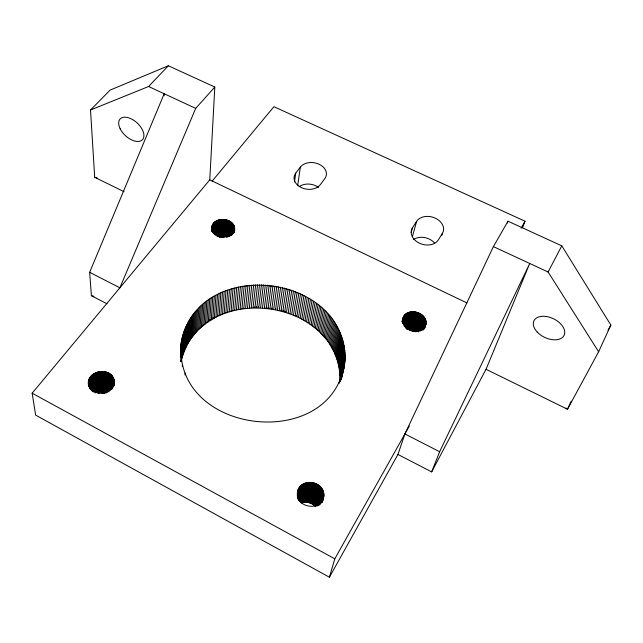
<?xml version="1.0" encoding="UTF-8"?>
<svg xmlns="http://www.w3.org/2000/svg" width="643" height="643" viewBox="0 0 643 643"><rect width="100%" height="100%" fill="white"/><g stroke="black" fill="none" stroke-linecap="round" stroke-linejoin="round"><path stroke-width="0.96" d="M164.174 95.743L164.19 93.741L89.658 272.31L91.402 295.708L106.987 303.777M426.068 323.035C426.422 310.939 404.6 306.872 402.711 319.74C402.18 331.965 424.348 336.072 426.068 323.035L424.541 327.817M323.807 495.576C324.852 480.273 298.489 477.283 297.404 493.125C296.118 508.621 322.931 511.643 323.807 495.576L322.175 502.119M234.558 228.434C233.61 240.466 211.965 239.244 211.86 227.365C213.95 214.256 238.481 218.58 234.269 232.219M345.106 358.754C345.404 272.029 196.911 256.195 181.23 342.558C172.412 436.364 336.651 453.781 345.106 358.754L340.034 380.487C340.878 296.463 199.885 279.56 181.109 361.591L181.8 339.231M180.86 345.918L180.514 357.54L181.021 344.23M180.715 357.299L181.23 342.558M180.988 357.404L181.495 340.886M181.013 361.671L181.133 357.829M181.31 361.543L181.374 359.533M181.463 359.967L182.162 337.583M181.856 358.352L182.564 335.943M182.299 356.744L183.022 334.32M182.339 366.639L182.403 364.637M182.789 355.153L183.52 332.712M183.319 353.578L184.067 331.113M183.898 352.018L184.662 329.537M184.525 350.467L185.305 327.97M185.192 348.94L185.988 326.419M185.899 347.429L186.719 324.892M185.047 375.022L185.12 373.028M186.655 345.934L187.491 323.381M187.451 344.455L188.311 321.886M188.295 343L189.171 320.415M189.171 341.57L190.071 318.968M190.095 340.155L191.019 317.538M191.051 338.765L192.008 316.131M192.056 337.39L193.037 314.748M193.093 336.048L194.098 313.382M194.17 334.73L195.207 312.048M195.287 333.428L196.348 310.738M88.501 381.974C88.131 396.908 113.956 396.16 114.221 381.789C113.305 365.272 83.686 370.272 88.855 386.604L88.485 383.035M196.436 332.158L197.53 309.46M197.626 330.92L198.751 308.206M198.848 329.698L200.005 306.976M200.102 328.509L201.291 305.771M201.388 327.351L202.609 304.597M397.953 454.448L431.654 471.898L439.627 451.74L529.736 263.477L486.036 369.283L567.488 409.245L598.633 351.777L610.85 325.061L561.781 245.827L507.978 221.208L493.398 246.607L404.905 433.937L397.953 454.448L329.401 577.229L35.654 415.113L32.15 393.194L209.771 179.831L214.81 87.03L168.353 65.771L110.098 90.108L90.518 110.017L94.698 177.299L124.099 191.727M202.714 326.218L203.968 303.456M204.064 325.109L205.358 302.347M205.447 324.04L206.781 301.262M211.893 229.037L212.069 226.095M211.844 231.568L212.19 225.677M211.949 231.464L212.343 225.275M212.166 230.765L212.52 224.873M212.311 231.351L212.72 224.479M206.861 322.995L208.228 300.209M212.536 230.974L212.946 224.094M212.664 232.565L213.195 223.724M212.937 232.203L213.468 223.354M213.171 232.83L213.773 223.008M213.428 233.481L214.087 222.663M208.308 321.982L209.714 299.188M213.765 233.152L214.432 222.341M214.063 233.827L214.794 222.028M214.44 233.53L215.18 221.731M214.778 234.229L215.582 221.449M215.132 234.952L216 221.184M209.779 321.002L211.226 298.199M215.566 234.703L216.442 220.935M215.952 235.451L216.892 220.702M216.41 235.242L217.366 220.493M212.761 297.243L211.282 320.053L209.755 319.86M216.82 236.029L217.848 220.292M217.31 235.852L218.339 220.123M217.744 236.68L218.845 219.962M212.809 319.137L214.328 296.319M218.25 236.544L219.367 219.826M218.765 236.423L219.89 219.705M219.223 237.307L220.42 219.609M219.753 237.227L220.967 219.528M215.919 295.426L214.36 318.253L212.921 318.012M220.292 237.171L221.514 219.472M220.83 237.138L222.06 219.44M221.377 237.122L222.615 219.424M215.935 317.401L217.535 294.566M221.915 237.122L223.169 219.432M222.462 237.146L223.724 219.456M223 237.195L224.27 219.504M217.535 316.581L219.183 293.747M223.539 237.259L224.825 219.568M224.077 237.347L225.371 219.657M224.68 236.471L225.91 219.769M219.159 315.801L220.846 292.959M225.211 236.6L226.449 219.898M225.725 236.745L226.971 220.043M226.232 236.913L227.493 220.211M220.806 315.046L222.534 292.203M226.73 237.098L228 220.396M227.22 237.299L228.49 220.605M227.767 236.536L228.98 220.822M228.233 236.777L229.447 221.063M222.47 314.339L224.246 291.488M228.755 236.045L229.905 221.321M229.189 236.319L230.347 221.594M229.607 236.608L230.765 221.883M230.081 235.925L231.167 222.189M224.158 313.655L225.974 290.797M230.54 235.266L231.552 222.51M230.901 235.595L231.922 222.84M231.319 234.952L232.268 223.185M231.641 235.306L232.589 223.547M232.01 234.695L232.887 223.909M225.862 313.012L227.726 290.154M232.372 234.092L233.168 224.294M232.702 233.497L233.425 224.68M232.927 233.891L233.65 225.074M233.208 233.313L233.859 225.476M233.473 232.742L234.036 225.886M233.626 233.16L234.189 226.304M233.907 231.617L234.317 226.722M234.012 232.043L234.422 227.148M234.197 232.083L234.494 227.574M227.582 312.402L229.495 289.543M268.179 307.563L268.115 308.327L271.089 285.516M229.326 311.823L231.279 288.964M231.078 311.292L233.079 288.426M232.854 310.786L234.896 287.919M234.639 310.32L236.737 287.453M236.439 309.894L238.577 287.027M238.256 309.5L240.442 286.633M240.08 309.146L242.315 286.28M241.913 308.833L244.195 285.966M243.753 308.552L246.084 285.685M245.61 308.31L247.981 285.444M247.467 308.101L249.894 285.243M249.331 307.933L251.807 285.082M251.204 307.804L253.728 284.953M253.077 307.716L255.649 284.865M257.578 284.809L254.958 307.659L254.483 306.872M259.507 284.801L256.838 307.643L256.444 306.856M261.444 284.825L258.719 307.659L258.398 306.872M260.6 307.716L263.373 284.889M262.489 307.812L265.31 284.986M264.369 307.949L267.239 285.13M269.168 285.307L266.242 308.118L266.234 307.346M269.988 308.568L273.01 285.773M274.923 286.063L271.852 308.849L272.069 308.11M273.709 309.17L276.828 286.392M278.724 286.754L275.558 309.524L275.927 308.817M294.502 181.897L295.74 173.096L300.353 167.092A13.961 10.248 9 0 1 319.073 164.23A13.961 10.248 9 0 1 324.868 178.529L320.351 184.621A14.025 10.352 8.8 0 1 301.422 187.643A14.025 10.352 8.8 0 1 295.74 173.096M277.406 309.918L280.621 287.156M279.239 310.344L282.502 287.59M297.669 185.682L300.353 167.092M284.375 288.064L281.055 310.81L281.65 310.151M286.231 288.578L282.872 311.308L283.531 310.673M288.08 289.125L284.664 311.847L285.404 311.228M286.448 312.418L289.913 289.704M288.225 313.02L291.729 290.323M289.977 313.663L293.529 290.974M291.713 314.339L295.314 291.665M293.441 315.046L297.082 292.388M298.834 293.144L295.145 315.793L296.31 315.335M296.825 316.565L300.57 293.931M298.489 317.377L302.274 294.751M300.136 318.221L303.97 295.611M301.76 319.097L305.634 296.495M303.359 320.005L307.282 297.42M304.935 320.937L308.897 298.376M306.486 321.91L310.497 299.357M308.013 322.907L312.064 300.369M309.516 323.935L313.607 301.414M310.987 324.996L315.126 302.491M312.434 326.081L316.613 303.592M313.856 327.199L318.068 304.726M315.247 328.34L319.499 305.891M316.605 329.513L320.897 307.073M317.931 330.711L322.264 308.294M319.225 331.933L323.59 309.532M320.487 333.187L324.892 310.802M321.717 334.456L326.162 312.088M322.915 335.759L327.391 313.406M324.072 337.077L328.589 314.748M325.197 338.419L329.746 316.107M326.29 339.785L330.864 317.497M327.343 341.176L331.949 318.904M328.356 342.582L332.994 320.335M297.387 493.06L297.974 490.239M297.396 493.454L298.183 489.685M297.428 493.856L298.416 489.146M297.299 495.223L298.682 488.624M297.396 495.657L298.979 488.109M329.329 344.013L334.006 321.781M297.315 497.047L299.3 487.611M297.46 497.513L299.646 487.129M297.629 497.995L300.024 486.671M298.022 497.561L300.426 486.229M330.269 345.46L334.971 323.244M298.039 499.024L300.844 485.803M298.28 499.571L301.294 485.393M331.169 346.923L335.895 324.731M298.738 499.193L301.76 485.015M298.818 500.728L302.25 484.653M299.316 500.399L302.765 484.316M332.029 348.41L336.787 326.234M299.63 501.034L303.295 484.01M299.959 501.701L303.842 483.721M332.841 349.905L337.631 327.761M300.506 501.444L304.404 483.456M300.868 502.151L304.975 483.223M333.621 351.424L338.427 329.296M305.57 483.014L301.229 502.898C306.189 501.227 312 502.73 315.568 506.531L320.343 486.751M334.352 352.959L339.191 330.848M301.816 502.713L306.172 482.837M302.411 502.561L306.783 482.684M335.051 354.502L339.906 332.415M303.014 502.44L307.402 482.555M335.694 356.061L340.573 333.998M303.625 502.344L308.029 482.459M304.243 502.271L308.664 482.387M336.305 357.637L341.208 335.59M304.862 502.231L309.307 482.346M336.868 359.22L341.787 337.197M305.489 502.223L309.95 482.338M337.382 360.811L342.325 338.813M306.116 502.239L310.593 482.354M337.856 362.419L342.815 340.444M306.743 502.279L311.236 482.403M338.29 364.034L343.266 342.084M307.362 502.352L311.879 482.475M338.676 365.658L343.659 343.724M307.989 502.448L312.522 482.58M339.014 367.29L344.013 345.379M308.6 502.577L313.157 482.708M339.303 368.929L344.318 347.035M309.211 502.73L313.784 482.869M339.544 370.569L344.576 348.707M339.745 372.217L344.785 350.371M309.813 502.914L314.403 483.054M339.898 373.864L344.945 352.042M310.408 503.123L315.014 483.263M340.002 375.52L345.058 353.722M340.059 377.176L345.122 355.402M310.995 503.356L315.617 483.504M340.067 378.831L345.138 357.082M339.006 383.606L339.464 381.661M340.163 381.203L345.018 360.434M311.566 503.622L316.203 483.769M340.171 381.436L340.854 378.51M340.694 380.029L344.889 362.105M340.798 379.844L341.481 376.911M340.951 379.796L344.704 363.777M341.385 378.623L344.479 365.449M312.128 503.903L316.782 484.066M341.521 378.614L344.198 367.113M312.667 504.216L317.345 484.38M313.197 504.546L317.891 484.718M313.712 504.9L318.422 485.079M314.21 505.277L318.928 485.465M314.684 505.679L319.418 485.875M315.134 506.097L319.892 486.301M316.211 506.049L320.761 487.217M316.822 505.583L321.162 487.699M317.192 506.073L321.54 488.198M317.763 505.639L321.886 488.712M318.301 505.213L322.207 489.235M318.815 504.803L322.505 489.773M319.081 505.35L322.77 490.328M319.772 504.024L323.011 490.89M320.206 503.654L323.22 491.461M320.383 504.225L323.397 492.04M320.986 502.922L323.542 492.618M321.331 502.569L323.654 493.205M321.645 502.223L323.742 493.8M321.701 502.81L323.799 494.395M322.127 501.958L323.815 494.981M322.617 500.889L323.767 496.163M322.746 500.704L323.686 496.75M411.19 232.501L412.485 227.767L416.632 221.337A14.371 10.73 15.4 0 1 435.311 218.17A14.371 10.73 15.4 0 1 442.4 233.361L441.821 235.242M412.452 236.511L416.632 221.337M402.076 321.323L403.193 317.473M402.18 321.444L403.579 316.629M402.14 322.127L403.812 316.227M402.389 321.604L404.069 315.834M402.389 322.191L404.351 315.448M402.687 321.83L404.656 315.086M402.735 322.44L404.977 314.74M402.799 323.075L405.331 314.403M402.888 323.718L405.701 314.089M403.274 323.421L406.095 313.792M403.402 324.104L406.505 313.511M329.401 577.229L334.794 558.839L409.318 426.076M403.547 324.811L406.939 313.245M403.989 324.57L407.389 313.004M404.166 325.31L407.855 312.779M404.254 326.435L408.337 312.578M404.736 326.258L408.827 312.402M404.969 327.022L409.342 312.241M405.476 326.885L409.856 312.104M405.725 327.697L410.387 311.992M405.982 328.525L410.933 311.903M406.521 328.46L411.48 311.831M406.786 329.337L412.034 311.791M407.34 329.312L412.597 311.767M407.895 329.312L413.16 311.767M408.45 329.337L413.73 311.791M409.012 329.377L414.301 311.831M409.286 330.373L414.872 311.903M409.848 330.462L415.434 311.992M410.395 330.574L416.005 312.112M410.949 330.703L416.568 312.249M411.496 330.864L417.122 312.402M412.034 331.041L417.677 312.586M412.565 331.233L418.215 312.787M413.087 331.458L418.754 313.004M413.594 331.692L419.276 313.245M414.381 331.024L419.783 313.511M414.872 331.306L420.289 313.792M415.346 331.603L420.771 314.089M415.804 331.909L421.237 314.403M416.535 331.322L421.695 314.74M416.961 331.667L422.13 315.086M417.661 331.105L422.547 315.448M418.046 331.483L422.949 315.826M418.416 331.868L423.327 316.219M419.349 330.43L423.681 316.629M419.678 330.84L424.018 317.039M419.983 331.266L424.332 317.465M420.554 330.775L424.621 317.907M421.101 330.301L424.878 318.349M421.631 329.827L425.119 318.799M421.84 330.285L425.336 319.266M422.314 329.827L425.521 319.724M422.764 329.377L425.682 320.198M422.893 329.843L425.819 320.664M423.584 328.485L425.923 321.138M423.255 329.988L423.866 328.083M423.657 328.951L425.996 321.613M424.219 327.834L426.052 322.087M423.882 329.264L426.068 322.561M424.412 328.485L426.036 323.501M424.541 328.694L425.971 323.959M507.287 223.081L507.978 221.208M522.502 227.718L525.034 221.216L273.91 106.69L212.086 181.205M214.81 87.03L195.697 108.378L119.887 287.807L89.658 272.31M571.185 401.208L567.488 409.245L565.944 408.04M598.633 351.777L548.109 272.013L561.781 245.827M431.654 471.898L486.036 369.283M607.989 330.357L610.85 325.061M521.103 228.217L525.034 221.216M442.4 233.361L438.357 239.887A14.443 10.835 15.4 0 1 419.477 243.231A14.443 10.835 15.4 0 1 412.485 227.767M90.518 110.017L148.597 86.5L168.353 65.771M91.402 295.708L93.934 296.31M94.698 177.299L97.503 178.191M148.597 86.5L195.697 108.378M493.398 246.607L548.109 272.013M209.771 179.831L466.947 302.933M404.905 433.937L439.627 451.74M32.15 393.194L334.794 558.839M88.766 380.391L89.361 387.383M88.646 380.913L89.16 386.909M88.557 381.444L88.991 386.435M89.803 377.859L90.727 388.87M89.538 378.349L90.47 389.361M89.297 378.848L90.149 388.854M89.096 379.354L89.859 388.356M88.911 379.868L89.594 387.866M91.129 376.018L92.391 391.354M90.759 376.46L91.949 390.831M90.414 376.911L91.531 390.325M90.092 377.385L91.137 389.835M92.391 374.789L93.774 392.061M91.949 375.182L93.267 391.491M91.531 375.592L92.777 390.936M93.331 374.065L94.778 392.294M92.849 374.419L94.232 391.683M94.891 373.117L96.37 392.318M94.352 373.406L95.847 392.608M93.838 373.728L95.341 392.921M96.008 372.594L97.535 392.76M95.445 372.844L96.98 393.01M97.173 372.16L98.741 393.291M96.587 372.361L98.17 393.492M98.379 371.823L99.914 392.953M97.776 371.976L99.327 393.114M99.617 371.59L101.12 392.72M98.998 371.694L100.517 392.825M101.498 371.421L103.009 393.516M100.871 371.453L102.398 393.548M100.244 371.509L101.795 393.596M102.751 371.437L104.23 393.532M102.124 371.421L103.619 393.508M103.989 371.558L105.372 392.688M103.37 371.485L104.833 393.572M105.203 371.783L106.553 392.905M104.6 371.662L105.966 392.785M106.376 372.104L107.638 392.254M105.798 371.927L107.068 392.085M108.056 372.763L109.141 390.815M107.51 372.522L108.683 391.708M106.947 372.297L108.137 391.491M109.583 373.631L110.524 389.658M109.093 373.318L110.098 390.357M108.579 373.028L109.664 391.073M110.942 374.676L111.737 388.694M110.508 374.306L111.376 389.328M110.057 373.961L110.926 388.983M112.421 376.316L112.975 386.314M112.091 375.882L112.758 387.89M111.729 375.464L112.461 388.468M111.343 375.062L112.139 389.071M113.851 379.185L114.116 384.176M113.682 378.687L114.076 385.896M113.489 378.188L113.867 385.181M113.264 377.706L113.698 385.696M113.015 377.232L113.506 386.226M112.734 376.766L113.281 386.764M114.165 380.736L114.325 383.783M113.988 379.7L114.197 383.686M413.417 239.59A14.058 10.65 15.6 0 1 434.66 243.15M299.325 186.599A13.656 10.192 9 0 1 318.43 187.451M120.137 128.713A15.239 8.648 42.8 0 0 142.007 140.118A15.239 8.648 42.8 0 0 131.743 119.108A15.239 8.648 42.8 0 0 120.137 128.713M537.251 332.085A16.734 10.304 25.7 0 0 563.943 335.614A16.734 10.304 25.7 0 0 545.875 316.436A16.734 10.304 25.7 0 0 537.251 332.085"/></g></svg>
